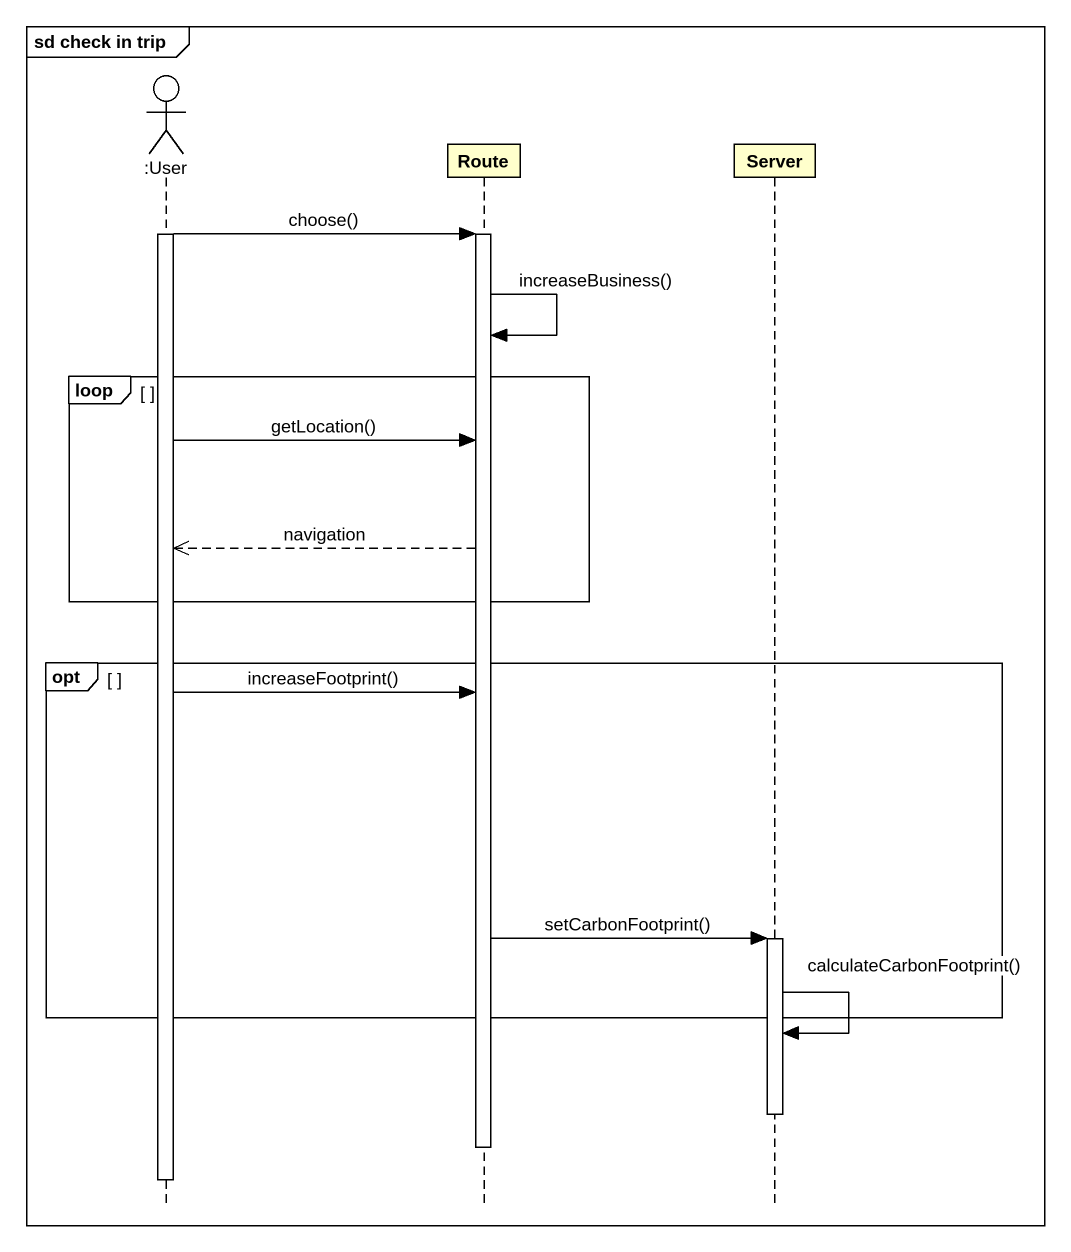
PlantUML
@startuml
mainframe sd check in trip
hide footbox
actor ":User" as User
participant Route
participant Server

activate User
User -> Route : choose()
activate Route
Route -> Route : increaseBusiness()
loop
  User -> Route : getLocation()
  Route -->> User : navigation
end
opt
  User -> Route : increaseFootprint()
  Route -> Server : setCarbonFootprint()
  activate Server
end
Server -> Server : calculateCarbonFootprint()
deactivate Server
deactivate Route
deactivate User
@enduml
